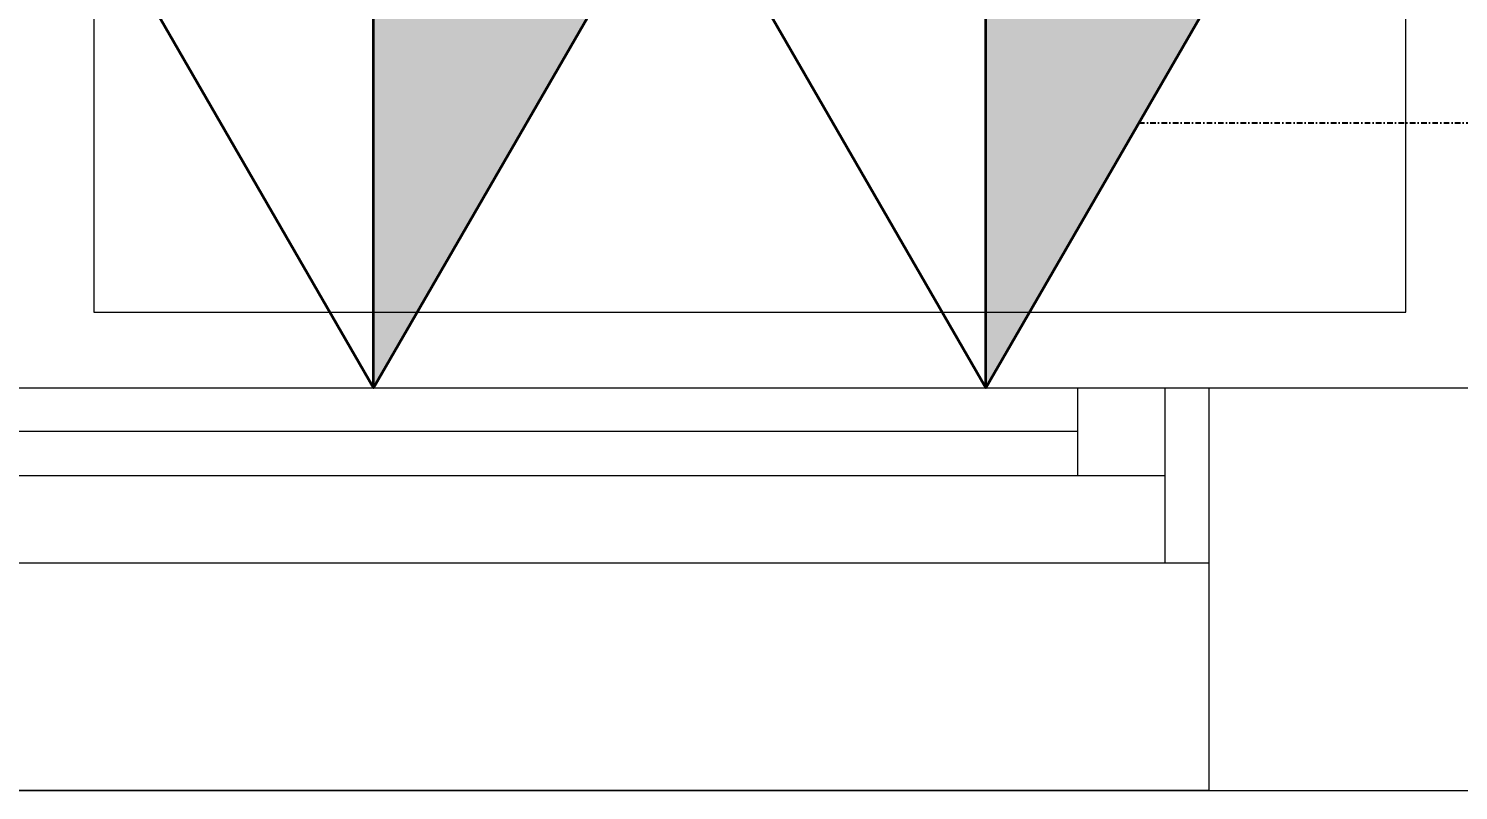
# Model space of a CAD drawing. Header units: inches. Extents: x -12418 to 57169, y -29325 to 19878.
# Drawn here: x 24643 to 25460, y -13697 to -13262 of the extents above; entities that cross this region are included whole.
import ezdxf

# ---------------------------------------------------------------- set-up
doc = ezdxf.new("R2010")
doc.units = ezdxf.units.IN
doc.header["$LTSCALE"] = 25
doc.header["$MEASUREMENT"] = 0
doc.linetypes.add('DASHDOT', pattern=[25.4, 12.7, -6.35, 0, -6.35])
doc.layers.get('0').update_dxf_attribs({"color": 8})
for name, color, linetype, lineweight in [('00-Ground Floor$0$Aluminum', 251, 'Continuous', 5), ('00-Ground Floor$0$LOADING', 253, 'Continuous', 5), ('00-Ground Floor$0$NEW Wall', 166, 'Continuous', 5), ('00-Ground Floor$0$Walls', 251, 'Continuous', 5), ('E-LITE-CLNG-CNDT', 6, 'DASHDOT', 35), ('T-DATA-CLNG-COND', 51, 'DASHDOT', 25), ('T-DATA-DEVC-TYPE', 2, 'Continuous', 25), ('T-DATA-WALL @ 100', 33, 'Continuous', 35)]:
    doc.layers.add(name, color=color, linetype=linetype, lineweight=lineweight)
doc.styles.add('DC_Simplex', font='SIMPLEX.shx', dxfattribs={"width": 0.7})

# ---------------------------------------------------------------- blocks, each defined once
blk = doc.blocks.new('*X252')
at = {"color": 0}
for p, q in [((13, 1), (13, 1)), ((13, 1), (13, 1)), ((13, 1), (13, 1)), ((13, 1), (13, 1)), ((13, 1), (13, 1)), ((13, 1), (13, 1)), ((13, 1), (13, 1)), ((13, 1), (13, 1)), ((13, 1), (13, 1)), ((13, 1), (13, 1)), ((13, 1), (13, 1)), ((13, 1), (13, 1)), ((13, 1), (13, 1)), ((13, 1), (13, 1)), ((13, 1), (13, 1)), ((13, 1), (14, 1)), ((13, 1), (14, 1)), ((13, 1), (14, 1)), ((13, 1), (13, 1)), ((13, 1), (13, 1)), ((13, 1), (13, 1)), ((13, 1), (13, 1)), ((13, 1), (13, 1)), ((13, 1), (13, 1)), ((13, 1), (13, 1)), ((13, 1), (13, 1)), ((13, 1), (13, 1)), ((13, 1), (13, 1)), ((13, 1), (13, 1)), ((13, 1), (13, 1)), ((13, 1), (13, 1)), ((13, 1), (13, 1)), ((13, 1), (13, 1)), ((13, 1), (13, 1)), ((13, 1), (13, 1)), ((13, 1), (13, 1)), ((13, 1), (13, 1)), ((13, 1), (13, 1)), ((13, 1), (13, 1)), ((13, 1), (13, 1)), ((13, 1), (13, 1)), ((13, 1), (13, 1)), ((13, 1), (13, 1)), ((13, 1), (13, 1)), ((13, 1), (13, 1)), ((13, 1), (13, 1)), ((13, 1), (13, 1)), ((13, 1), (13, 1)), ((13, 1), (13, 1)), ((13, 1), (13, 1)), ((13, 1), (13, 1)), ((13, 1), (13, 1)), ((13, 1), (13, 1)), ((13, 1), (13, 1)), ((13, 1), (13, 1)), ((13, 1), (13, 1)), ((13, 1), (13, 1)), ((13, 1), (13, 1)), ((13, 1), (13, 1)), ((13, 1), (13, 1)), ((13, 1), (13, 1)), ((13, 1), (13, 1)), ((13, 1), (13, 1)), ((13, 1), (13, 1)), ((13, 1), (13, 1)), ((13, 1), (13, 1)), ((13, 1), (13, 1)), ((13, 1), (13, 1)), ((13, 1), (13, 1)), ((13, 1), (13, 1)), ((13, 1), (13, 1)), ((13, 1), (13, 1)), ((13, 1), (13, 1)), ((13, 1), (13, 1)), ((13, 1), (13, 1)), ((13, 1), (13, 1)), ((13, 1), (13, 1)), ((13, 1), (13, 1)), ((13, 1), (13, 1)), ((13, 1), (13, 1)), ((13, 1), (13, 1)), ((13, 1), (13, 1)), ((13, 1), (13, 1)), ((13, 1), (13, 1)), ((13, 1), (13, 1)), ((13, 1), (13, 1)), ((13, 1), (13, 1)), ((13, 1), (13, 1)), ((13, 1), (13, 1)), ((13, 1), (13, 1)), ((13, 1), (13, 1)), ((13, 1), (13, 1)), ((13, 1), (13, 1)), ((13, 1), (13, 1)), ((13, 1), (13, 1)), ((13, 1), (13, 1)), ((13, 1), (13, 1)), ((13, 1), (13, 1)), ((13, 1), (13, 1)), ((13, 1), (13, 1)), ((13, 1), (13, 1)), ((13, 1), (13, 1)), ((13, 1), (13, 1)), ((13, 1), (13, 1)), ((13, 1), (13, 1)), ((13, 1), (13, 1)), ((13, 1), (13, 1)), ((13, 1), (13, 1)), ((13, 1), (13, 1)), ((13, 1), (13, 1)), ((13, 1), (13, 1)), ((13, 1), (13, 1)), ((13, 1), (13, 1)), ((13, 1), (13, 1)), ((13, 1), (13, 1)), ((13, 1), (13, 1)), ((13, 1), (13, 1)), ((13, 1), (13, 1)), ((13, 1), (13, 1)), ((13, 1), (13, 1)), ((13, 1), (13, 1)), ((13, 1), (13, 1)), ((13, 1), (13, 1)), ((13, 1), (14, 1)), ((13, 0), (13, 0)), ((13, 0), (13, 0)), ((13, 0), (13, 0)), ((13, 0), (13, 0)), ((13, 0), (13, 0)), ((13, 0), (13, 0)), ((13, 0), (13, 0)), ((13, 0), (13, 0)), ((13, 0), (13, 0)), ((13, 0), (13, 0)), ((13, 0), (13, 0)), ((13, 0), (13, 0)), ((13, 0), (13, 0)), ((13, 0), (13, 0)), ((13, 0), (13, 0)), ((13, 0), (13, 0)), ((13, 0), (13, 0)), ((13, 0), (13, 0)), ((13, 0), (13, 0)), ((13, 0), (13, 0)), ((13, 0), (13, 0)), ((13, 0), (13, 0)), ((13, 0), (13, 0)), ((13, 0), (13, 0)), ((13, 0), (13, 0)), ((13, 0), (13, 0)), ((13, 0), (13, 0)), ((13, 0), (13, 0)), ((13, 0), (13, 0)), ((13, 0), (13, 0)), ((13, 0), (13, 0)), ((13, 0), (13, 0)), ((13, 0), (13, 0)), ((13, 0), (13, 0)), ((13, 0), (13, 0)), ((13, 0), (13, 0)), ((13, 0), (13, 0)), ((13, 0), (13, 0)), ((13, 0), (13, 0)), ((13, 0), (13, 0)), ((13, 0), (13, 0)), ((13, 0), (13, 0)), ((13, 0), (13, 0)), ((13, 0), (13, 0)), ((13, 0), (13, 0)), ((13, 0), (13, 0)), ((13, 0), (13, 0)), ((13, 0), (13, 0)), ((13, 0), (14, 0)), ((13, 0), (14, 0)), ((13, 0), (13, 0)), ((13, 0), (14, 0)), ((14, 1), (14, 1)), ((14, 1), (14, 1)), ((14, 1), (14, 1)), ((14, 1), (14, 1)), ((14, 1), (14, 1)), ((14, 1), (14, 1)), ((14, 1), (14, 1)), ((14, 1), (14, 1)), ((14, 1), (14, 1)), ((14, 1), (14, 1)), ((14, 1), (14, 1)), ((14, 1), (14, 1)), ((14, 1), (14, 1)), ((14, 1), (14, 1)), ((14, 1), (14, 1)), ((14, 1), (14, 1)), ((14, 1), (14, 1)), ((14, 1), (14, 1)), ((14, 1), (14, 1)), ((14, 1), (14, 1)), ((14, 1), (14, 1)), ((14, 1), (14, 1)), ((14, 1), (14, 1)), ((14, 1), (14, 1)), ((14, 1), (14, 1)), ((14, 1), (14, 1)), ((14, 1), (14, 1)), ((14, 1), (14, 1)), ((14, 1), (14, 1)), ((14, 1), (14, 1)), ((14, 1), (14, 1)), ((14, 1), (14, 1)), ((14, 1), (14, 1)), ((14, 1), (14, 1)), ((14, 1), (14, 1)), ((14, 1), (14, 1)), ((14, 1), (14, 1)), ((14, 1), (14, 1)), ((14, 1), (14, 1)), ((14, 1), (14, 1)), ((14, 1), (14, 1)), ((14, 1), (14, 1)), ((14, 1), (14, 1)), ((14, 1), (14, 1)), ((14, 1), (14, 1)), ((14, 1), (14, 1)), ((14, 1), (14, 1)), ((14, 1), (14, 1)), ((14, 1), (14, 1)), ((14, 1), (14, 1)), ((14, 1), (14, 1)), ((14, 1), (14, 1)), ((14, 1), (14, 1)), ((14, 1), (14, 1)), ((14, 1), (14, 1)), ((14, 1), (14, 1)), ((14, 1), (14, 1)), ((14, 1), (14, 1)), ((14, 1), (14, 1)), ((14, 1), (14, 1)), ((14, 1), (14, 1)), ((14, 1), (14, 1)), ((14, 1), (14, 1)), ((14, 1), (14, 1)), ((14, 1), (14, 1)), ((14, 1), (14, 1)), ((14, 1), (14, 1)), ((14, 1), (14, 1)), ((14, 1), (14, 1)), ((14, 1), (14, 1)), ((14, 1), (14, 1)), ((14, 1), (14, 1)), ((14, 1), (14, 1)), ((14, 1), (14, 1)), ((14, 1), (14, 1)), ((14, 1), (14, 1)), ((14, 1), (14, 1)), ((14, 1), (14, 1)), ((14, 1), (14, 1)), ((14, 1), (14, 1)), ((14, 1), (14, 1)), ((14, 1), (14, 1)), ((14, 1), (14, 1)), ((14, 1), (14, 1)), ((14, 1), (14, 1)), ((14, 1), (14, 1)), ((14, 1), (14, 1)), ((14, 1), (14, 1)), ((14, 1), (14, 1)), ((14, 1), (14, 1)), ((14, 1), (14, 1)), ((14, 1), (14, 1)), ((14, 1), (14, 1)), ((14, 1), (14, 1)), ((14, 0), (14, 0)), ((14, 0), (14, 0)), ((14, 0), (14, 0)), ((14, 0), (14, 0)), ((14, 0), (14, 0)), ((14, 0), (14, 0)), ((14, 0), (14, 0)), ((14, 0), (14, 0)), ((14, 0), (14, 0)), ((14, 0), (14, 0)), ((14, 0), (14, 0)), ((14, 0), (14, 0)), ((14, 0), (14, 0)), ((14, 0), (14, 0)), ((14, 0), (14, 0)), ((14, 0), (14, 0)), ((14, 0), (14, 0)), ((14, 0), (14, 0)), ((14, 0), (14, 0)), ((14, 0), (14, 0)), ((14, 0), (14, 0)), ((14, 0), (14, 0)), ((14, 0), (14, 0)), ((14, 0), (14, 0)), ((14, 0), (14, 0)), ((14, 0), (14, 0)), ((14, 0), (14, 0)), ((14, 0), (14, 0)), ((14, 0), (14, 0)), ((14, 0), (14, 0)), ((14, 0), (14, 0)), ((14, 0), (14, 0)), ((14, 0), (14, 0)), ((14, 0), (14, 0)), ((14, 0), (14, 0)), ((14, 0), (14, 0)), ((14, 0), (14, 0)), ((14, 0), (14, 0)), ((14, 0), (14, 0)), ((14, 0), (14, 0)), ((14, 0), (14, 0)), ((14, 0), (14, 0)), ((14, 0), (14, 0)), ((14, 0), (14, 0)), ((14, 0), (14, 0)), ((14, 0), (14, 0)), ((14, 0), (14, 0)), ((14, 0), (14, 0)), ((13, 0), (13, 0)), ((13, 0), (14, 0)), ((13, 0), (13, 0)), ((13, 0), (14, 0)), ((13, 0), (13, 0)), ((13, 0), (14, 0)), ((13, 0), (13, 0)), ((13, 0), (13, 0)), ((13, 0), (13, 0)), ((13, 0), (13, 0)), ((13, 0), (14, 0)), ((13, 0), (13, 0)), ((13, 0), (14, 0)), ((13, 0), (13, 0)), ((13, 0), (14, 0)), ((13, 0), (13, 0)), ((13, 0), (14, 0)), ((13, 0), (13, 0)), ((13, 0), (14, 0)), ((13, 0), (13, 0)), ((13, 0), (14, 0)), ((13, 0), (13, 0)), ((13, 0), (14, 0)), ((13, 0), (13, 0)), ((13, 0), (13, 0)), ((13, 0), (13, 0)), ((13, 0), (14, 0)), ((13, 0), (13, 0)), ((13, 0), (14, 0)), ((13, 0), (13, 0)), ((13, 0), (14, 0)), ((13, 0), (13, 0)), ((13, 0), (14, 0)), ((13, 0), (13, 0)), ((13, 0), (13, 0)), ((13, 0), (13, 0)), ((13, 0), (13, 0)), ((13, 0), (13, 0)), ((13, 0), (13, 0)), ((13, 0), (13, 0)), ((13, 0), (13, 0)), ((13, 0), (13, 0)), ((13, 0), (13, 0)), ((13, 0), (13, 0)), ((13, 0), (13, 0)), ((13, 0), (13, 0)), ((13, 0), (13, 0)), ((13, 0), (13, 0)), ((13, 0), (13, 0)), ((13, 0), (13, 0)), ((13, 0), (13, 0)), ((13, 0), (13, 0)), ((13, 0), (13, 0)), ((13, 0), (13, 0)), ((13, 0), (13, 0)), ((13, 0), (13, 0)), ((13, 0), (13, 0)), ((13, 0), (13, 0)), ((13, 0), (13, 0)), ((13, 0), (13, 0)), ((13, 0), (13, 0)), ((13, 0), (13, 0)), ((13, 0), (13, 0)), ((13, 0), (13, 0)), ((13, -1), (13, -1)), ((13, -1), (13, -1)), ((13, -1), (13, -1)), ((13, -1), (13, -1)), ((13, -1), (13, -1)), ((13, -1), (14, -1)), ((13, -1), (13, -1)), ((14, 0), (14, 0)), ((14, 0), (14, 0)), ((14, 0), (14, 0)), ((14, 0), (14, 0)), ((14, 0), (14, 0)), ((14, 0), (14, 0)), ((14, 0), (14, 0)), ((14, 0), (14, 0)), ((14, 0), (14, 0)), ((14, 0), (14, 0)), ((14, 0), (14, 0)), ((14, 0), (14, 0)), ((14, 0), (14, 0)), ((14, 0), (14, 0)), ((14, 0), (14, 0)), ((13, 0), (14, 0)), ((14, 0), (14, 0)), ((14, 0), (14, 0)), ((14, 0), (14, 0)), ((14, 0), (14, 0)), ((14, 0), (14, 0)), ((14, 0), (14, 0)), ((14, 0), (14, 0)), ((14, 0), (14, 0)), ((14, 0), (14, 0)), ((14, 0), (14, 0)), ((14, 0), (14, 0)), ((14, 0), (14, 0)), ((14, 0), (14, 0)), ((14, 0), (14, 0)), ((14, 0), (14, 0)), ((14, 0), (14, 0)), ((14, 0), (14, 0)), ((14, 0), (14, 0)), ((14, 0), (14, 0)), ((14, 0), (14, 0)), ((14, 0), (14, 0)), ((14, 0), (14, 0)), ((14, 0), (14, 0)), ((14, 0), (14, 0)), ((14, 0), (14, 0)), ((14, 0), (14, 0)), ((14, 0), (14, 0)), ((14, 0), (14, 0)), ((14, 0), (14, 0)), ((14, 0), (14, 0)), ((14, 0), (14, 0)), ((14, 0), (14, 0)), ((14, 0), (14, 0)), ((14, 0), (14, 0)), ((14, -1), (14, -1)), ((14, -1), (14, -1)), ((14, -1), (14, -1)), ((14, -1), (14, -1)), ((14, -1), (14, -1))]:
    blk.add_line(p, q, dxfattribs=at)
blk = doc.blocks.new('*X251')
at = {"color": 0}
for p, q in [((5, 3), (5, 3)), ((5, 3), (5, 3)), ((5, 3), (5, 3)), ((5, 3), (5, 3)), ((5, 3), (5, 3)), ((5, 3), (5, 3)), ((5, 3), (5, 3)), ((5, 3), (5, 3)), ((5, 3), (5, 3)), ((5, 3), (5, 3)), ((5, 3), (5, 3)), ((5, 3), (5, 3)), ((5, 3), (5, 3)), ((5, 3), (5, 3)), ((5, 3), (5, 3)), ((5, 3), (5, 3)), ((5, 3), (5, 3)), ((5, 3), (5, 3)), ((5, 3), (5, 3)), ((5, 3), (5, 3)), ((5, 3), (5, 3)), ((5, 3), (5, 3)), ((5, 3), (5, 3)), ((5, 3), (5, 3)), ((5, 3), (5, 3)), ((5, 3), (5, 3)), ((5, 3), (5, 3)), ((5, 3), (5, 3)), ((5, 3), (5, 3)), ((5, 3), (5, 3)), ((5, 3), (5, 3)), ((5, 3), (5, 3)), ((5, 3), (5, 3)), ((5, 3), (5, 3)), ((5, 3), (5, 3)), ((5, 3), (5, 3)), ((5, 3), (5, 3)), ((5, 3), (5, 3)), ((5, 3), (5, 3)), ((5, 3), (5, 3)), ((5, 3), (5, 3)), ((5, 3), (5, 3)), ((5, 3), (5, 3)), ((5, 3), (5, 3)), ((5, 3), (5, 3)), ((5, 3), (5, 3)), ((5, 3), (5, 3)), ((5, 3), (5, 3)), ((5, 3), (5, 3)), ((5, 3), (5, 3)), ((5, 3), (5, 3)), ((5, 3), (5, 3)), ((5, 3), (5, 3)), ((5, 3), (5, 3)), ((5, 3), (5, 3)), ((5, 3), (5, 3)), ((5, 3), (5, 3)), ((5, 3), (5, 3)), ((5, 3), (5, 3)), ((5, 3), (5, 3)), ((5, 3), (5, 3)), ((5, 3), (5, 3)), ((5, 3), (5, 3)), ((5, 3), (5, 3)), ((5, 3), (5, 3)), ((5, 3), (5, 3)), ((6, 3), (5, 3)), ((5, 3), (5, 3)), ((6, 3), (5, 3)), ((5, 3), (5, 3)), ((6, 3), (5, 3)), ((5, 3), (5, 3)), ((6, 3), (5, 3)), ((5, 3), (5, 3)), ((5, 3), (5, 3)), ((5, 3), (5, 3)), ((5, 3), (5, 3)), ((5, 3), (5, 3)), ((5, 3), (5, 3)), ((5, 3), (5, 3)), ((5, 3), (5, 3)), ((5, 3), (5, 3)), ((5, 3), (5, 3)), ((5, 3), (5, 3)), ((5, 3), (5, 3)), ((5, 3), (5, 3)), ((5, 3), (5, 3)), ((5, 3), (5, 3)), ((5, 3), (5, 3)), ((5, 3), (5, 3)), ((5, 3), (5, 3)), ((5, 3), (5, 3)), ((5, 3), (5, 3)), ((5, 3), (5, 3)), ((5, 3), (5, 3)), ((5, 3), (5, 3)), ((6, 3), (6, 3)), ((6, 3), (6, 3)), ((6, 3), (6, 3)), ((6, 3), (6, 3)), ((6, 3), (6, 3)), ((6, 3), (6, 3)), ((6, 3), (6, 3)), ((6, 3), (6, 3)), ((6, 3), (6, 3)), ((6, 3), (6, 3)), ((6, 3), (6, 3)), ((6, 3), (6, 3)), ((6, 3), (6, 3)), ((6, 3), (6, 3)), ((6, 3), (6, 3)), ((6, 3), (6, 3)), ((6, 3), (6, 3)), ((6, 3), (6, 3)), ((6, 3), (6, 3)), ((6, 3), (6, 3)), ((6, 3), (6, 3)), ((6, 3), (6, 3)), ((6, 3), (6, 3)), ((6, 3), (6, 3)), ((6, 3), (6, 3)), ((6, 3), (6, 3)), ((6, 3), (6, 3)), ((6, 3), (6, 3)), ((6, 3), (6, 3)), ((6, 3), (6, 3)), ((6, 3), (6, 3)), ((6, 3), (6, 3)), ((6, 3), (6, 3)), ((6, 3), (6, 3)), ((6, 3), (6, 3)), ((6, 3), (6, 3)), ((6, 3), (6, 3)), ((6, 3), (6, 3)), ((6, 3), (6, 3)), ((6, 3), (6, 3)), ((6, 3), (6, 3)), ((6, 3), (6, 3)), ((6, 3), (6, 3)), ((6, 3), (6, 3)), ((6, 3), (6, 3)), ((6, 3), (6, 3)), ((6, 3), (6, 3)), ((6, 3), (6, 3)), ((6, 3), (6, 3)), ((6, 3), (6, 3)), ((6, 3), (6, 3)), ((6, 3), (6, 3)), ((6, 3), (6, 3)), ((6, 3), (6, 3)), ((6, 3), (6, 3)), ((6, 3), (6, 3)), ((6, 3), (6, 3)), ((6, 3), (6, 3)), ((6, 3), (6, 3)), ((6, 3), (6, 3)), ((6, 3), (6, 3)), ((6, 3), (6, 3)), ((6, 3), (6, 3)), ((6, 3), (6, 3)), ((6, 3), (6, 3)), ((6, 3), (6, 3)), ((6, 3), (6, 3)), ((6, 3), (6, 3)), ((6, 3), (6, 3)), ((6, 3), (6, 3)), ((6, 3), (6, 3)), ((6, 3), (6, 3)), ((6, 3), (6, 3)), ((6, 3), (6, 3)), ((6, 3), (6, 3)), ((6, 3), (6, 3)), ((6, 3), (6, 3)), ((6, 3), (6, 3)), ((6, 3), (6, 3)), ((6, 3), (6, 3)), ((6, 3), (6, 3)), ((6, 3), (6, 3)), ((6, 3), (6, 3)), ((6, 3), (6, 3)), ((6, 3), (6, 3)), ((6, 3), (6, 3)), ((6, 3), (6, 3)), ((6, 3), (6, 3)), ((6, 3), (6, 3)), ((6, 3), (6, 3)), ((6, 3), (6, 3)), ((6, 3), (6, 3)), ((6, 3), (6, 3)), ((6, 3), (6, 3)), ((6, 3), (6, 3)), ((6, 3), (6, 3)), ((6, 3), (6, 3)), ((6, 3), (6, 3)), ((6, 3), (6, 3)), ((6, 3), (6, 3)), ((6, 3), (6, 3)), ((6, 3), (6, 3)), ((6, 3), (6, 3)), ((6, 3), (6, 3)), ((6, 3), (6, 3)), ((6, 3), (6, 3)), ((6, 3), (6, 3)), ((6, 3), (6, 3)), ((6, 3), (6, 3)), ((6, 3), (6, 3)), ((6, 3), (6, 3)), ((6, 3), (6, 3)), ((6, 3), (6, 3)), ((6, 3), (6, 3)), ((6, 3), (6, 3)), ((6, 3), (6, 3)), ((6, 3), (6, 3)), ((6, 3), (6, 3)), ((6, 3), (6, 3)), ((6, 3), (6, 3)), ((6, 3), (6, 3)), ((6, 3), (6, 3)), ((6, 3), (6, 3)), ((6, 3), (6, 3)), ((6, 3), (6, 3)), ((6, 3), (6, 3)), ((6, 3), (6, 3)), ((6, 3), (6, 3)), ((6, 3), (6, 3)), ((6, 3), (6, 3)), ((6, 3), (6, 3)), ((6, 3), (6, 3)), ((6, 3), (6, 3)), ((6, 3), (6, 3)), ((6, 3), (6, 3)), ((6, 3), (6, 3)), ((6, 3), (6, 3)), ((6, 3), (6, 3)), ((6, 3), (6, 3)), ((6, 3), (6, 3)), ((6, 3), (6, 3)), ((6, 3), (6, 3)), ((6, 3), (6, 3)), ((6, 3), (6, 3)), ((6, 3), (6, 3)), ((6, 3), (6, 3)), ((6, 3), (6, 3)), ((6, 3), (6, 3)), ((6, 3), (6, 3)), ((6, 3), (6, 3)), ((6, 3), (6, 3)), ((6, 3), (6, 3)), ((6, 3), (6, 3)), ((6, 3), (6, 3)), ((6, 3), (6, 3)), ((6, 3), (6, 3)), ((6, 3), (6, 3)), ((6, 3), (6, 3)), ((6, 3), (6, 3)), ((6, 3), (6, 3)), ((6, 3), (6, 3)), ((6, 3), (6, 3)), ((6, 3), (6, 3)), ((6, 3), (6, 3)), ((6, 3), (6, 3)), ((6, 3), (6, 3)), ((6, 3), (6, 3)), ((6, 3), (6, 3)), ((6, 3), (6, 3)), ((6, 3), (6, 3)), ((6, 3), (6, 3)), ((6, 3), (6, 3)), ((6, 3), (6, 3)), ((6, 3), (6, 3)), ((6, 3), (6, 3)), ((6, 3), (6, 3)), ((6, 3), (6, 3)), ((6, 3), (6, 3)), ((6, 3), (6, 3)), ((6, 3), (6, 3)), ((6, 3), (6, 3)), ((6, 3), (6, 3)), ((6, 3), (6, 3)), ((6, 3), (6, 3)), ((6, 3), (6, 3)), ((6, 3), (6, 3)), ((6, 3), (6, 3)), ((6, 3), (6, 3)), ((6, 3), (6, 3)), ((6, 3), (6, 3)), ((6, 3), (6, 3)), ((6, 3), (6, 3)), ((6, 3), (6, 3)), ((6, 3), (6, 3)), ((6, 3), (6, 3)), ((6, 3), (6, 3)), ((6, 3), (6, 3)), ((6, 3), (6, 3)), ((6, 3), (6, 3)), ((6, 3), (6, 3)), ((6, 3), (6, 3)), ((6, 3), (6, 3)), ((6, 3), (6, 3)), ((6, 3), (6, 3)), ((6, 3), (5, 3)), ((6, 3), (5, 3)), ((6, 3), (5, 3)), ((6, 3), (5, 3)), ((6, 3), (5, 3)), ((6, 3), (6, 3)), ((6, 3), (6, 3)), ((6, 3), (6, 3)), ((6, 3), (6, 3)), ((6, 3), (6, 3)), ((6, 3), (6, 3)), ((6, 3), (6, 3)), ((6, 3), (6, 3)), ((6, 3), (6, 3)), ((6, 3), (6, 3)), ((6, 3), (6, 3)), ((6, 3), (6, 3)), ((6, 3), (6, 3)), ((6, 3), (6, 3)), ((6, 3), (6, 3)), ((6, 3), (6, 3)), ((6, 3), (6, 3)), ((6, 3), (6, 3)), ((6, 3), (6, 3)), ((6, 3), (6, 3)), ((6, 3), (6, 3)), ((6, 3), (6, 3)), ((6, 3), (6, 3)), ((6, 3), (6, 3)), ((6, 3), (6, 3)), ((6, 3), (6, 3)), ((6, 3), (6, 3)), ((6, 3), (6, 3)), ((6, 3), (6, 3)), ((6, 3), (6, 3)), ((6, 3), (6, 3)), ((6, 3), (6, 3)), ((6, 3), (6, 3)), ((6, 3), (6, 3)), ((6, 3), (6, 3)), ((6, 3), (6, 3)), ((6, 3), (6, 3)), ((6, 3), (6, 3)), ((6, 3), (6, 3)), ((6, 3), (6, 3)), ((6, 3), (6, 3)), ((6, 3), (6, 3)), ((6, 3), (6, 3)), ((6, 3), (6, 3)), ((6, 3), (6, 3)), ((6, 3), (6, 3)), ((6, 3), (6, 3)), ((6, 3), (6, 3)), ((6, 3), (6, 3)), ((6, 3), (6, 3)), ((6, 3), (6, 3)), ((6, 3), (6, 3)), ((6, 3), (6, 3)), ((6, 3), (6, 3)), ((6, 3), (6, 3)), ((6, 3), (6, 3)), ((6, 3), (6, 3)), ((6, 3), (6, 3)), ((6, 3), (6, 3)), ((6, 3), (6, 3)), ((6, 3), (6, 3)), ((6, 3), (6, 3)), ((6, 3), (6, 3)), ((6, 3), (6, 3)), ((6, 3), (6, 3)), ((6, 3), (6, 3)), ((6, 3), (6, 3)), ((6, 3), (6, 3)), ((6, 3), (6, 3)), ((6, 3), (6, 3)), ((6, 3), (6, 3)), ((6, 3), (6, 3)), ((6, 3), (6, 3)), ((6, 3), (6, 3)), ((6, 3), (6, 3)), ((6, 3), (6, 3)), ((6, 3), (6, 3)), ((6, 3), (6, 3)), ((6, 3), (6, 3)), ((6, 3), (6, 3)), ((6, 3), (6, 3)), ((6, 3), (6, 3)), ((6, 3), (6, 3)), ((6, 3), (6, 3)), ((6, 3), (6, 3)), ((6, 3), (6, 3)), ((6, 3), (6, 3)), ((6, 3), (6, 3)), ((6, 3), (6, 3)), ((6, 3), (6, 3)), ((6, 3), (6, 3)), ((6, 3), (6, 3)), ((6, 3), (6, 3)), ((6, 3), (6, 3)), ((6, 3), (6, 3)), ((6, 3), (6, 3)), ((6, 3), (6, 3)), ((6, 3), (6, 3)), ((6, 3), (6, 3)), ((6, 3), (6, 3)), ((6, 3), (6, 3)), ((6, 3), (6, 3)), ((6, 3), (6, 3)), ((6, 3), (6, 3)), ((6, 3), (6, 3)), ((6, 3), (6, 3)), ((6, 3), (6, 3)), ((6, 3), (6, 3)), ((6, 3), (6, 3)), ((6, 3), (6, 3)), ((6, 3), (6, 3)), ((6, 3), (6, 3)), ((6, 3), (6, 3)), ((6, 3), (6, 3)), ((6, 3), (6, 3)), ((6, 3), (6, 3)), ((6, 3), (6, 3)), ((6, 3), (6, 3)), ((6, 3), (6, 3)), ((6, 3), (6, 3)), ((6, 3), (6, 3)), ((6, 3), (6, 3)), ((6, 3), (6, 3)), ((6, 3), (6, 3)), ((6, 3), (6, 3)), ((6, 3), (6, 3)), ((6, 3), (6, 3)), ((6, 3), (6, 3)), ((6, 3), (6, 3)), ((6, 3), (6, 3)), ((6, 3), (6, 3)), ((6, 3), (6, 3)), ((6, 3), (6, 3)), ((6, 3), (6, 3)), ((6, 3), (6, 3)), ((6, 3), (6, 3)), ((6, 3), (6, 3)), ((6, 3), (6, 3)), ((6, 3), (6, 3)), ((6, 3), (6, 3)), ((6, 3), (6, 3)), ((6, 3), (6, 3)), ((6, 3), (6, 3)), ((6, 3), (6, 3)), ((6, 3), (6, 3)), ((6, 3), (6, 3)), ((6, 3), (6, 3)), ((6, 3), (6, 3)), ((6, 3), (6, 3)), ((6, 3), (6, 3)), ((6, 3), (6, 3)), ((6, 3), (6, 3)), ((6, 3), (6, 3)), ((6, 3), (6, 3)), ((6, 3), (6, 3)), ((6, 3), (6, 3)), ((6, 3), (6, 3)), ((6, 3), (6, 3)), ((6, 3), (6, 3)), ((6, 3), (6, 3)), ((6, 3), (6, 3)), ((6, 3), (6, 3)), ((6, 3), (6, 3)), ((6, 3), (6, 3)), ((6, 3), (6, 3)), ((6, 3), (6, 3)), ((6, 3), (6, 3)), ((6, 3), (6, 3)), ((6, 3), (6, 3)), ((6, 3), (6, 3)), ((6, 3), (6, 3)), ((6, 3), (6, 3)), ((6, 3), (6, 3)), ((6, 3), (6, 3)), ((6, 3), (6, 3)), ((6, 3), (6, 3)), ((6, 3), (6, 3)), ((6, 3), (6, 3)), ((6, 3), (6, 3)), ((6, 3), (6, 3)), ((6, 3), (6, 3)), ((6, 3), (6, 3)), ((6, 3), (6, 3)), ((6, 3), (6, 3)), ((6, 3), (6, 3)), ((6, 3), (6, 3)), ((6, 3), (6, 3)), ((6, 3), (6, 3)), ((6, 3), (6, 3)), ((6, 3), (6, 3)), ((6, 3), (6, 3)), ((6, 3), (6, 3)), ((6, 3), (6, 3)), ((6, 3), (6, 3)), ((6, 3), (6, 3)), ((6, 3), (6, 3)), ((6, 3), (6, 3)), ((6, 3), (6, 3)), ((6, 3), (6, 3)), ((6, 3), (6, 3)), ((6, 3), (6, 3)), ((6, 3), (6, 3)), ((6, 3), (6, 3)), ((6, 3), (6, 3)), ((6, 3), (6, 3)), ((6, 3), (6, 3)), ((6, 3), (6, 3)), ((6, 3), (6, 3)), ((6, 3), (6, 3)), ((6, 3), (6, 3)), ((6, 3), (6, 3)), ((6, 3), (6, 3)), ((6, 3), (6, 3)), ((6, 3), (6, 3)), ((6, 3), (6, 3)), ((6, 3), (6, 3)), ((6, 3), (6, 3)), ((6, 3), (6, 3)), ((6, 3), (6, 3)), ((6, 3), (6, 3)), ((6, 3), (6, 3)), ((6, 3), (6, 3)), ((6, 3), (6, 3)), ((6, 3), (6, 3)), ((6, 3), (6, 3)), ((6, 3), (6, 3)), ((6, 3), (6, 3)), ((6, 3), (6, 3)), ((6, 3), (6, 3)), ((6, 3), (6, 3)), ((6, 3), (6, 3)), ((6, 3), (6, 3)), ((6, 3), (6, 3)), ((6, 3), (6, 3)), ((6, 3), (6, 3)), ((6, 3), (6, 3)), ((6, 3), (6, 3)), ((6, 3), (6, 3)), ((6, 3), (6, 3)), ((6, 3), (6, 3)), ((6, 3), (6, 3)), ((6, 3), (6, 3)), ((6, 3), (6, 3)), ((6, 3), (6, 3)), ((6, 3), (6, 3)), ((6, 3), (6, 3)), ((6, 3), (6, 3)), ((6, 3), (6, 3)), ((6, 3), (6, 3)), ((6, 3), (6, 3)), ((6, 3), (6, 3)), ((6, 3), (6, 3)), ((6, 3), (6, 3)), ((6, 3), (6, 3)), ((6, 3), (6, 3)), ((6, 3), (6, 3)), ((6, 3), (6, 3)), ((6, 3), (6, 3)), ((6, 3), (6, 3)), ((6, 3), (6, 3)), ((6, 3), (6, 3)), ((6, 3), (6, 3)), ((6, 3), (6, 3)), ((6, 3), (6, 3)), ((6, 3), (6, 3)), ((6, 3), (6, 3)), ((6, 3), (6, 3)), ((6, 3), (6, 3)), ((6, 3), (6, 3)), ((6, 3), (6, 3)), ((6, 3), (6, 3)), ((6, 3), (6, 3)), ((6, 3), (6, 3)), ((6, 3), (6, 3)), ((6, 3), (6, 3)), ((6, 3), (6, 3)), ((6, 3), (6, 3)), ((6, 3), (6, 3)), ((6, 3), (6, 3)), ((6, 3), (6, 3)), ((6, 3), (6, 3)), ((6, 3), (6, 3)), ((6, 3), (6, 3)), ((6, 3), (6, 3)), ((6, 3), (6, 3)), ((6, 3), (6, 3)), ((6, 3), (6, 3)), ((6, 3), (6, 3)), ((6, 3), (6, 3)), ((6, 3), (6, 3)), ((6, 3), (6, 3)), ((6, 3), (6, 3)), ((6, 3), (6, 3)), ((6, 3), (6, 3)), ((6, 3), (6, 3)), ((6, 3), (6, 3)), ((6, 3), (6, 3)), ((6, 3), (6, 3)), ((6, 3), (6, 3)), ((6, 3), (6, 3)), ((6, 3), (6, 3)), ((6, 3), (6, 3)), ((6, 3), (6, 3)), ((6, 3), (6, 3)), ((6, 3), (6, 3)), ((6, 3), (6, 3)), ((6, 3), (6, 3)), ((6, 3), (6, 3)), ((6, 3), (6, 3)), ((6, 3), (6, 3)), ((6, 3), (6, 3)), ((6, 3), (6, 3)), ((6, 3), (6, 3)), ((6, 3), (6, 3)), ((6, 3), (6, 3)), ((6, 3), (6, 3)), ((6, 3), (6, 3))]:
    blk.add_line(p, q, dxfattribs=at)
blk = doc.blocks.new('00-Ground Floor$0$GF21043-P')
at = {"color": 0}
for p, q in [((0.8, 0.75), (-0.8, 0.75)), ((0.8, 0), (0.8, 0.75)), ((-0.8, 0), (0.8, 0))]:
    blk.add_line(p, q, dxfattribs=at)
for points in [[(0.8, 0.75), (0.8, 0.75), (0.8, 0.75), (0.8, 0.75), (0.8, 0.75), (0.8, 0.75), (0.8, 0.75), (0.8, 0.75), (0.8, 0.75), (0.8, 0.75), (0.8, 0.75), (0.8, 0.75), (0.8, 0.75), (0.8, 0.75), (0.8, 0.75), (0.8, 0.75), (0.8, 0.75), (0.8, 0.75), (0.8, 0.75), (0.8, 0.75), (0.8, 0.75), (0.8, 0.75), (0.8, 0.75), (0.8, 0.75), (0.8, 0.75), (0.8, 0.75), (0.8, 0.75), (0.8, 0.75), (0.8, 0.75), (0.8, 0.75), (0.8, 0.75), (0.8, 0.75), (0.8, 0.75), (0.8, 0.75), (0.8, 0.75), (0.8, 0.75), (0.8, 0.75), (0.8, 0.75), (0.8, 0.75), (0.8, 0.75), (0.8, 0.75), (0.8, 0.75), (0.8, 0.75), (0.8, 0.75), (0.8, 0.75), (0.8, 0.75), (0.8, 0.75), (0.8, 0.75), (0.8, 0.75), (0.8, 0.75), (0.8, 0.75), (0.8, 0.75), (0.8, 0.75), (0.8, 0.75), (0.8, 0.75), (0.8, 0.75), (0.8, 0.75), (0.8, 0.75), (0.8, 0.75), (0.8, 0.75), (0.8, 0.75), (0.8, 0.75), (0.8, 0.75), (0.8, 0.75), (0.8, 0.75), (0.8, 0.75), (0.8, 0.75), (0.8, 0.75), (0.8, 0.75), (0.8, 0.75), (0.8, 0.75), (0.8, 0.75), (0.8, 0.75), (0.8, 0.75), (0.8, 0.75), (0.8, 0.75), (0.8, 0.75), (0.8, 0.75), (0.8, 0.75), (0.8, 0.75), (0.8, 0.75), (0.8, 0.75), (0.8, 0.75), (0.8, 0.75), (0.8, 0.75), (0.8, 0.75), (0.8, 0.75), (0.8, 0.75), (0.8, 0.75), (0.8, 0.75), (0.8, 0.75), (0.8, 0.75), (0.8, 0.75), (0.8, 0.75), (0.8, 0.75), (0.8, 0.75), (0.8, 0.75), (0.8, 0.75), (0.8, 0.75), (0.8, 0.75), (0.8, 0.75), (0.8, 0.75), (0.8, 0.75), (0.8, 0.75), (0.8, 0.75), (0.8, 0.75), (0.8, 0.75), (0.8, 0.75), (0.8, 0.75), (0.8, 0.75), (0.8, 0.75), (0.8, 0.75), (0.8, 0.75), (0.8, 0.75), (0.8, 0.75), (0.8, 0.75), (0.8, 0.75), (0.8, 0.75), (0.8, 0.75), (0.8, 0.75), (0.8, 0.75), (0.8, 0.75), (0.8, 0.75), (0.8, 0.75), (0.8, 0.75), (0.8, 0.75), (0.8, 0.75), (0.8, 0.75), (0.8, 0.75), (0.8, 0.75), (0.8, 0.75), (0.8, 0.75), (0.8, 0.75), (0.8, 0.75), (0.8, 0.75), (0.8, 0.75), (0.8, 0.75), (0.8, 0.75), (0.8, 0.75), (0.8, 0.75), (0.8, 0.75), (0.8, 0.75), (0.8, 0.75), (0.8, 0.75), (0.8, 0.75), (0.8, 0.75), (0.8, 0.75), (0.8, 0.75), (0.8, 0.75), (0.8, 0.75), (0.8, 0.75), (0.8, 0.75), (0.8, 0.75), (0.8, 0.75), (0.8, 0.75), (0.8, 0.75), (0.8, 0.75), (0.8, 0.75), (0.8, 0.75), (0.8, 0.75), (0.8, 0.75), (0.8, 0.75), (0.8, 0.75), (0.8, 0.75), (0.8, 0.75), (0.8, 0.75), (0.8, 0.75), (0.8, 0.75), (0.8, 0.75), (0.8, 0.75), (0.8, 0.75), (0.8, 0.75), (0.8, 0.75), (0.8, 0.75), (0.8, 0.75), (0.8, 0.75), (0.8, 0.75), (0.8, 0.75), (0.8, 0.75), (0.8, 0.75), (0.8, 0.75), (0.8, 0.75), (0.8, 0.75), (0.8, 0.75), (0.8, 0.75), (0.8, 0.75), (0.8, 0.75), (0.8, 0.75), (0.8, 0.75), (0.8, 0.75), (0.8, 0.75), (0.8, 0.75), (0.8, 0.75), (0.8, 0.75), (0.8, 0.75), (0.8, 0.75), (0.8, 0.75), (0.8, 0.75), (0.8, 0.75), (0.8, 0.75), (0.8, 0.75), (0.8, 0.75), (0.8, 0.75), (0.8, 0.75), (0.8, 0.75), (0.8, 0.75), (0.8, 0.75), (0.8, 0.75), (0.8, 0.75), (0.8, 0.75), (0.8, 0.75), (0.8, 0.75), (0.8, 0.75), (0.8, 0.75), (0.8, 0.75), (0.8, 0.75), (0.8, 0.75), (0.8, 0.75), (0.8, 0.75), (0.8, 0.75), (0.8, 0.75), (0.8, 0.75), (0.8, 0.75), (0.8, 0.75), (0.8, 0.75), (0.8, 0.75), (0.8, 0.75), (0.8, 0.75), (0.8, 0.75), (0.8, 0.75), (0.8, 0.75), (0.8, 0.75), (0.8, 0.75), (0.8, 0.75), (0.8, 0.75), (0.8, 0.75), (0.8, 0.75), (0.8, 0.75), (0.8, 0.75), (0.8, 0.75), (0.8, 0.75), (0.8, 0.75), (0.8, 0.75), (0.8, 0.75), (0.8, 0.75), (0.8, 0.75), (0.8, 0.75), (0.8, 0.75), (0.8, 0.75), (0.8, 0.75), (0.8, 0.75), (0.8, 0.75), (0.8, 0.75), (0.8, 0.75), (0.8, 0.75), (0.8, 0.75), (0.8, 0.75), (0.8, 0.75), (0.8, 0.75), (0.8, 0.75), (0.8, 0.75), (0.8, 0.75), (0.8, 0.75), (0.8, 0.75), (0.8, 0.75), (0.8, 0.75), (0.8, 0.75), (0.8, 0.75), (0.8, 0.75), (0.8, 0.75), (0.8, 0.75), (0.8, 0.75), (0.8, 0.75), (0.8, 0.75), (0.8, 0.75), (0.8, 0.75), (0.8, 0.75)], [(0.8, 0.75), (0.8, 0.75), (0.8, 0.75), (0.8, 0.75), (0.8, 0.75), (0.8, 0.75), (0.8, 0.75), (0.8, 0.75), (0.8, 0.75), (0.8, 0.75), (0.8, 0.75), (0.8, 0.75), (0.8, 0.75), (0.8, 0.75), (0.8, 0.75), (0.8, 0.75), (0.8, 0.75), (0.8, 0.75), (0.8, 0.75), (0.8, 0.75), (0.8, 0.75), (0.8, 0.75), (0.8, 0.75), (0.8, 0.75), (0.8, 0.75), (0.8, 0.75), (0.8, 0.75), (0.8, 0.75), (0.8, 0.75), (0.8, 0.75), (0.8, 0.75), (0.8, 0.75), (0.8, 0.75), (0.8, 0.75), (0.8, 0.75), (0.8, 0.75), (0.8, 0.75), (0.8, 0.75), (0.8, 0.75), (0.8, 0.75), (0.8, 0.75), (0.8, 0.75), (0.8, 0.75), (0.8, 0.75), (0.8, 0.75), (0.8, 0.75), (0.8, 0.75), (0.8, 0.75), (0.8, 0.75), (0.8, 0.75), (0.8, 0.75), (0.8, 0.75), (0.8, 0.75), (0.8, 0.75), (0.8, 0.75), (0.8, 0.75), (0.8, 0.75), (0.8, 0.75), (0.8, 0.75), (0.8, 0.75), (0.8, 0.75), (0.8, 0.75), (0.8, 0.75), (0.8, 0.75), (0.8, 0.75), (0.8, 0.75), (0.8, 0.75), (0.8, 0.75), (0.8, 0.75), (0.8, 0.75), (0.8, 0.75), (0.8, 0.75), (0.8, 0.75), (0.8, 0.75), (0.8, 0.75), (0.8, 0.75), (0.8, 0.75), (0.8, 0.75), (0.8, 0.75), (0.8, 0.75), (0.8, 0.75), (0.8, 0.75), (0.8, 0.75), (0.8, 0.75), (0.8, 0.75), (0.8, 0.75), (0.8, 0.75), (0.8, 0.75), (0.8, 0.75), (0.8, 0.75), (0.8, 0.75), (0.8, 0.75), (0.8, 0.75), (0.8, 0.75), (0.8, 0.75), (0.8, 0.75), (0.8, 0.75), (0.8, 0.75), (0.8, 0.75), (0.8, 0.75), (0.8, 0.75), (0.8, 0.75), (0.8, 0.75), (0.8, 0.75), (0.8, 0.75), (0.8, 0.75), (0.8, 0.75), (0.8, 0.75), (0.8, 0.75), (0.8, 0.75), (0.8, 0.75), (0.8, 0.75), (0.8, 0.75), (0.8, 0.75), (0.8, 0.75), (0.8, 0.75), (0.8, 0.75), (0.8, 0.75), (0.8, 0.75), (0.8, 0.75), (0.8, 0.75), (0.8, 0.75), (0.8, 0.75), (0.8, 0.75), (0.8, 0.75), (0.8, 0.75), (0.8, 0.75), (0.8, 0.75), (0.8, 0.75), (0.8, 0.75), (0.8, 0.75), (0.8, 0.75), (0.8, 0.75), (0.8, 0.75), (0.8, 0.75), (0.8, 0.75), (0.8, 0.75), (0.8, 0.75), (0.8, 0.75), (0.8, 0.75), (0.8, 0.75), (0.8, 0.75), (0.8, 0.75), (0.8, 0.75), (0.8, 0.75), (0.8, 0.75), (0.8, 0.75), (0.8, 0.75), (0.8, 0.75), (0.8, 0.75), (0.8, 0.75), (0.8, 0.75), (0.8, 0.75), (0.8, 0.75), (0.8, 0.75), (0.8, 0.75), (0.8, 0.75), (0.8, 0.75), (0.8, 0.75), (0.8, 0.75), (0.8, 0.75), (0.8, 0.75), (0.8, 0.75), (0.8, 0.75), (0.8, 0.75), (0.8, 0.75), (0.8, 0.75), (0.8, 0.75), (0.8, 0.75), (0.8, 0.75), (0.8, 0.75), (0.8, 0.75), (0.8, 0.75), (0.8, 0.75), (0.8, 0.75), (0.8, 0.75), (0.8, 0.75), (0.8, 0.75), (0.8, 0.75), (0.8, 0.75), (0.8, 0.75), (0.8, 0.75), (0.8, 0.75), (0.8, 0.75), (0.8, 0.75), (0.8, 0.75), (0.8, 0.75), (0.8, 0.75), (0.8, 0.75), (0.8, 0.75), (0.8, 0.75), (0.8, 0.75), (0.8, 0.75), (0.8, 0.75), (0.8, 0.75), (0.8, 0.75), (0.8, 0.75), (0.8, 0.75), (0.8, 0.75), (0.8, 0.75), (0.8, 0.75), (0.8, 0.75), (0.8, 0.75), (0.8, 0.75), (0.8, 0.75), (0.8, 0.75), (0.8, 0.75), (0.8, 0.75), (0.8, 0.75), (0.8, 0.75), (0.8, 0.75), (0.8, 0.75), (0.8, 0.75), (0.8, 0.75), (0.8, 0.75), (0.8, 0.75), (0.8, 0.75), (0.8, 0.75), (0.8, 0.75)], [(0.8, 0.75), (0.8, 0.75), (0.8, 0.75), (0.8, 0.75), (0.8, 0.75), (0.8, 0.75), (0.8, 0.75), (0.8, 0.75), (0.8, 0.75), (0.8, 0.75), (0.8, 0.75), (0.8, 0.75), (0.8, 0.75), (0.8, 0.75), (0.8, 0.75), (0.8, 0.75), (0.8, 0.75), (0.8, 0.75), (0.8, 0.75), (0.8, 0.75), (0.8, 0.75), (0.8, 0.75), (0.8, 0.75), (0.8, 0.75), (0.8, 0.75), (0.8, 0.75), (0.8, 0.75), (0.8, 0.75), (0.8, 0.75), (0.8, 0.75), (0.8, 0.75), (0.8, 0.75), (0.8, 0.75), (0.8, 0.75), (0.8, 0.75), (0.8, 0.75), (0.8, 0.75), (0.8, 0.75), (0.8, 0.75), (0.8, 0.75), (0.8, 0.75), (0.8, 0.75), (0.8, 0.75), (0.8, 0.75), (0.8, 0.75), (0.8, 0.75), (0.8, 0.75), (0.8, 0.75), (0.8, 0.75), (0.8, 0.75), (0.8, 0.75), (0.8, 0.75), (0.8, 0.75), (0.8, 0.75), (0.8, 0.75), (0.8, 0.75), (0.8, 0.75), (0.8, 0.75), (0.8, 0.75), (0.8, 0.75), (0.8, 0.75), (0.8, 0.75), (0.8, 0.75), (0.8, 0.75), (0.8, 0.75), (0.8, 0.75), (0.8, 0.75), (0.8, 0.75), (0.8, 0.75), (0.8, 0.75), (0.8, 0.75), (0.8, 0.75), (0.8, 0.75), (0.8, 0.75), (0.8, 0.75), (0.8, 0.75), (0.8, 0.75), (0.8, 0.75), (0.8, 0.75), (0.8, 0.75), (0.8, 0.75), (0.8, 0.75), (0.8, 0.75), (0.8, 0.75), (0.8, 0.75), (0.8, 0.75), (0.8, 0.75), (0.8, 0.75), (0.8, 0.75), (0.8, 0.75), (0.8, 0.75), (0.8, 0.75), (0.8, 0.75), (0.8, 0.75), (0.8, 0.75), (0.8, 0.75), (0.8, 0.75), (0.8, 0.75), (0.8, 0.75), (0.8, 0.75), (0.8, 0.75), (0.8, 0.75), (0.8, 0.75), (0.8, 0.75), (0.8, 0.75), (0.8, 0.75), (0.8, 0.75), (0.8, 0.75), (0.8, 0.75), (0.8, 0.75), (0.8, 0.75), (0.8, 0.75), (0.8, 0.75), (0.8, 0.75), (0.8, 0.75), (0.8, 0.75), (0.8, 0.75), (0.8, 0.75), (0.8, 0.75), (0.8, 0.75), (0.8, 0.75), (0.8, 0.75), (0.8, 0.75), (0.8, 0.75), (0.8, 0.75), (0.8, 0.75), (0.8, 0.75), (0.8, 0.75), (0.8, 0.75), (0.8, 0.75), (0.8, 0.75), (0.8, 0.75), (0.8, 0.75), (0.8, 0.75), (0.8, 0.75), (0.8, 0.75), (0.8, 0.75), (0.8, 0.75), (0.8, 0.75), (0.8, 0.75), (0.8, 0.75), (0.8, 0.75), (0.8, 0.75), (0.8, 0.75), (0.8, 0.75), (0.8, 0.75), (0.8, 0.75), (0.8, 0.75), (0.8, 0.75), (0.8, 0.75), (0.8, 0.75), (0.8, 0.75), (0.8, 0.75), (0.8, 0.75), (0.8, 0.75), (0.8, 0.75), (0.8, 0.75), (0.8, 0.75), (0.8, 0.75), (0.8, 0.75), (0.8, 0.75), (0.8, 0.75), (0.8, 0.75), (0.8, 0.75), (0.8, 0.75), (0.8, 0.75), (0.8, 0.75), (0.8, 0.75), (0.8, 0.75), (0.8, 0.75), (0.8, 0.75), (0.8, 0.75), (0.8, 0.75), (0.8, 0.75), (0.8, 0.75), (0.8, 0.75), (0.8, 0.75), (0.8, 0.75), (0.8, 0.75), (0.8, 0.75), (0.8, 0.75), (0.8, 0.75), (0.8, 0.75), (0.8, 0.75), (0.8, 0.75), (0.8, 0.75), (0.8, 0.75), (0.8, 0.75), (0.8, 0.75), (0.8, 0.75), (0.8, 0.75), (0.8, 0.75), (0.8, 0.75), (0.8, 0.75), (0.8, 0.75), (0.8, 0.75), (0.8, 0.75), (0.8, 0.75), (0.8, 0.75), (0.8, 0.75), (0.8, 0.75), (0.8, 0.75), (0.8, 0.75), (0.8, 0.75), (0.8, 0.75), (0.8, 0.75), (0.8, 0.75), (0.8, 0.75), (0.8, 0.75), (0.8, 0.75), (0.8, 0.75), (0.8, 0.75), (0.8, 0.75), (0.8, 0.75)]]:
    blk.add_lwpolyline(points, close=True, dxfattribs=at)
at = {"layer": '00-Ground Floor$0$NEW Wall', "color": 0, "linetype": 'Continuous'}
for points in [[(0.8, 0.75), (0.8, 0.75), (0.8, 0.75), (0.8, 0.75), (0.8, 0.75), (0.8, 0.75), (0.8, 0.75), (0.8, 0.75), (0.8, 0.75), (0.8, 0.75)], [(0.8, 0.75), (0.8, 0.75), (0.8, 0.75), (0.8, 0.75), (0.8, 0.75), (0.8, 0.75), (0.8, 0.75), (0.8, 0.75), (0.8, 0.75)], [(0.8, 0.75), (0.8, 0.75), (0.8, 0.75), (0.8, 0.75), (0.8, 0.75), (0.8, 0.75), (0.8, 0.75), (0.8, 0.75), (0.8, 0.75), (0.8, 0.75), (0.8, 0.75), (0.8, 0.75), (0.8, 0.75), (0.8, 0.75), (0.8, 0.75), (0.8, 0.75), (0.8, 0.75), (0.8, 0.75)], [(0.8, 0.75), (0.8, 0.75), (0.8, 0.75), (0.8, 0.75), (0.8, 0.75), (0.8, 0.75), (0.8, 0.75)], [(0.8, 0.75), (0.8, 0.75), (0.8, 0.75), (0.8, 0.75), (0.8, 0.75), (0.8, 0.75), (0.8, 0.75), (0.8, 0.75), (0.8, 0.75), (0.8, 0.75), (0.8, 0.75), (0.8, 0.75), (0.8, 0.75), (0.8, 0.75), (0.8, 0.75)], [(0.8, 0.75), (0.8, 0.75), (0.8, 0.75), (0.8, 0.75), (0.8, 0.75), (0.8, 0.75), (0.8, 0.75), (0.8, 0.75), (0.8, 0.75), (0.8, 0.75)], [(0.8, 0.75), (0.8, 0.75), (0.8, 0.75), (0.8, 0.75), (0.8, 0.75), (0.8, 0.75), (0.8, 0.75), (0.8, 0.75), (0.8, 0.75), (0.8, 0.75), (0.8, 0.75), (0.8, 0.75)], [(0.8, 0.75), (0.8, 0.75), (0.8, 0.75), (0.8, 0.75), (0.8, 0.75), (0.8, 0.75), (0.8, 0.75), (0.8, 0.75), (0.8, 0.75), (0.8, 0.75)], [(0.8, 0.75), (0.8, 0.75), (0.8, 0.75), (0.8, 0.75), (0.8, 0.75), (0.8, 0.75), (0.8, 0.75), (0.8, 0.75), (0.8, 0.75), (0.8, 0.75)], [(0.8, 0.75), (0.8, 0.75), (0.8, 0.75), (0.8, 0.75), (0.8, 0.75), (0.8, 0.75), (0.8, 0.75), (0.8, 0.75)], [(0.8, 0.75), (0.8, 0.75), (0.8, 0.75), (0.8, 0.75), (0.8, 0.75), (0.8, 0.75), (0.8, 0.75), (0.8, 0.75), (0.8, 0.75), (0.8, 0.75), (0.8, 0.75), (0.8, 0.75), (0.8, 0.75), (0.8, 0.75), (0.8, 0.75), (0.8, 0.75), (0.8, 0.75), (0.8, 0.75), (0.8, 0.75), (0.8, 0.75), (0.8, 0.75), (0.8, 0.75), (0.8, 0.75), (0.8, 0.75), (0.8, 0.75), (0.8, 0.75), (0.8, 0.75), (0.8, 0.75), (0.8, 0.75), (0.8, 0.75), (0.8, 0.75), (0.8, 0.75), (0.8, 0.75), (0.8, 0.75), (0.8, 0.75), (0.8, 0.75), (0.8, 0.75), (0.8, 0.75), (0.8, 0.75), (0.8, 0.75), (0.8, 0.75), (0.8, 0.75), (0.8, 0.75), (0.8, 0.75), (0.8, 0.75), (0.8, 0.75), (0.8, 0.75), (0.8, 0.75), (0.8, 0.75), (0.8, 0.75), (0.8, 0.75), (0.8, 0.75), (0.8, 0.75), (0.8, 0.75), (0.8, 0.75), (0.8, 0.75), (0.8, 0.75), (0.8, 0.75), (0.8, 0.75), (0.8, 0.75), (0.8, 0.75), (0.8, 0.75), (0.8, 0.75), (0.8, 0.75), (0.8, 0.75), (0.8, 0.75), (0.8, 0.75), (0.8, 0.75), (0.8, 0.75), (0.8, 0.75), (0.8, 0.75), (0.8, 0.75), (0.8, 0.75), (0.8, 0.75), (0.8, 0.75), (0.8, 0.75), (0.8, 0.75), (0.8, 0.75), (0.8, 0.75), (0.8, 0.75), (0.8, 0.75), (0.8, 0.75), (0.8, 0.75), (0.8, 0.75), (0.8, 0.75), (0.8, 0.75), (0.8, 0.75), (0.8, 0.75), (0.8, 0.75), (0.8, 0.75), (0.8, 0.75), (0.8, 0.75), (0.8, 0.75), (0.8, 0.75), (0.8, 0.75), (0.8, 0.75), (0.8, 0.75), (0.8, 0.75), (0.8, 0.75), (0.8, 0.75), (0.8, 0.75), (0.8, 0.75), (0.8, 0.75), (0.8, 0.75), (0.8, 0.75), (0.8, 0.75), (0.8, 0.75), (0.8, 0.75), (0.8, 0.75), (0.8, 0.75), (0.8, 0.75)], [(0.8, 0.75), (0.8, 0.75), (0.8, 0.75), (0.8, 0.75), (0.8, 0.75), (0.8, 0.75), (0.8, 0.75), (0.8, 0.75), (0.8, 0.75), (0.8, 0.75), (0.8, 0.75), (0.8, 0.75), (0.8, 0.75), (0.8, 0.75), (0.8, 0.75), (0.8, 0.75), (0.8, 0.75)], [(0.8, 0.75), (0.8, 0.75), (0.8, 0.75), (0.8, 0.75), (0.8, 0.75), (0.8, 0.75), (0.8, 0.75)], [(0.8, 0.75), (0.8, 0.75), (0.8, 0.75), (0.8, 0.75), (0.8, 0.75), (0.8, 0.75), (0.8, 0.75), (0.8, 0.75), (0.8, 0.75), (0.8, 0.75), (0.8, 0.75), (0.8, 0.75), (0.8, 0.75), (0.8, 0.75), (0.8, 0.75), (0.8, 0.75), (0.8, 0.75), (0.8, 0.75), (0.8, 0.75), (0.8, 0.75), (0.8, 0.75), (0.8, 0.75), (0.8, 0.75), (0.8, 0.75), (0.8, 0.75), (0.8, 0.75), (0.8, 0.75), (0.8, 0.75), (0.8, 0.75), (0.8, 0.75), (0.8, 0.75), (0.8, 0.75), (0.8, 0.75), (0.8, 0.75), (0.8, 0.75), (0.8, 0.75), (0.8, 0.75), (0.8, 0.75), (0.8, 0.75), (0.8, 0.75), (0.8, 0.75), (0.8, 0.75), (0.8, 0.75), (0.8, 0.75), (0.8, 0.75), (0.8, 0.75), (0.8, 0.75), (0.8, 0.75), (0.8, 0.75), (0.8, 0.75), (0.8, 0.75), (0.8, 0.75), (0.8, 0.75), (0.8, 0.75), (0.8, 0.75), (0.8, 0.75), (0.8, 0.75), (0.8, 0.75), (0.8, 0.75), (0.8, 0.75), (0.8, 0.75), (0.8, 0.75), (0.8, 0.75), (0.8, 0.75), (0.8, 0.75), (0.8, 0.75), (0.8, 0.75), (0.8, 0.75), (0.8, 0.75), (0.8, 0.75), (0.8, 0.75), (0.8, 0.75), (0.8, 0.75), (0.8, 0.75), (0.8, 0.75), (0.8, 0.75), (0.8, 0.75), (0.8, 0.75), (0.8, 0.75), (0.8, 0.75), (0.8, 0.75), (0.8, 0.75), (0.8, 0.75), (0.8, 0.75), (0.8, 0.75), (0.8, 0.75), (0.8, 0.75), (0.8, 0.75), (0.8, 0.75)], [(0.8, 0.75), (0.8, 0.75), (0.8, 0.75), (0.8, 0.75), (0.8, 0.75), (0.8, 0.75), (0.8, 0.75), (0.8, 0.75), (0.8, 0.75), (0.8, 0.75), (0.8, 0.75), (0.8, 0.75), (0.8, 0.75), (0.8, 0.75), (0.8, 0.75), (0.8, 0.75), (0.8, 0.75), (0.8, 0.75), (0.8, 0.75), (0.8, 0.75), (0.8, 0.75), (0.8, 0.75), (0.8, 0.75), (0.8, 0.75), (0.8, 0.75), (0.8, 0.75), (0.8, 0.75), (0.8, 0.75), (0.8, 0.75), (0.8, 0.75), (0.8, 0.75), (0.8, 0.75), (0.8, 0.75), (0.8, 0.75), (0.8, 0.75), (0.8, 0.75), (0.8, 0.75), (0.8, 0.75), (0.8, 0.75), (0.8, 0.75), (0.8, 0.75), (0.8, 0.75), (0.8, 0.75), (0.8, 0.75), (0.8, 0.75), (0.8, 0.75), (0.8, 0.75), (0.8, 0.75), (0.8, 0.75), (0.8, 0.75), (0.8, 0.75), (0.8, 0.75), (0.8, 0.75), (0.8, 0.75)]]:
    blk.add_lwpolyline(points, dxfattribs=at)
at = {"color": 0}
for name, xscale, yscale, zscale in [('*X252', 5.5e-11, 5.5e-11, 5.5e-11), ('*X251', 8.59375e-11, 8.59375e-11, 8.59375e-11)]:
    blk.add_blockref(name, (0.8, 0.75), dxfattribs=dict(at, xscale=xscale, yscale=yscale, zscale=zscale))
blk = doc.blocks.new('00-Ground Floor')
at = {"layer": '00-Ground Floor$0$Aluminum'}
for p, q in [((24117.93, -13467.62, 0), (25317.93, -13467.43, 0)), ((25242.93, -13517.43, 0), (25242.93, -13467.43, 0)), ((25292.93, -13567.43, 0), (25292.93, -13467.43, 0)), ((25242.93, -13492.43, 0), (24192.93, -13492.43, 0)), ((24142.93, -13517.43, 0), (25292.93, -13517.43, 0)), ((24117.94, -13567.43, 0), (25317.93, -13567.43, 0)), ((25317.93, -13697.43, 0), (24117.97, -13697.43, 0))]:
    blk.add_line(p, q, dxfattribs=at)
at = {"layer": '00-Ground Floor$0$Walls'}
for p, q in [((23949.51, -13467.43, 0), (25633.24, -13467.43, 0)), ((25317.93, -13467.43, 0), (25317.93, -13697.43, 0)), ((21762.93, -13697.43, 0), (25633.24, -13697.43, 0))]:
    blk.add_line(p, q, dxfattribs=at)
at = {"layer": '00-Ground Floor$0$LOADING', "extrusion": (-2.34183e-18, 2.24019e-05, 1), "xscale": 1000, "yscale": 1000, "zscale": 1000, "rotation": 270}
blk.add_blockref('00-Ground Floor$0$GF21043-P', (24680.44, -12624.16, -0.3), dxfattribs=at)
blk = doc.blocks.new('*U33')
blk.add_hatch(color=254).paths.add_polyline_path([(-1.75, -3.0308), (-0.0003, -3.0309), (0, 0)])
blk.add_line((0, 0), (-0.0003, -3.0309))
blk.add_lwpolyline([(-1.75, -3.0308), (0, 0), (1.75, -3.0311)], close=True)
at = {"layer": 'T-DATA-DEVC-TYPE', "style": 'DC_Simplex', "width": 0.7, "flags": 8}
blk.add_attdef('DC_TYPE', (2.6822, 5.6339), '', height=2, rotation=360, dxfattribs=at)
blk = doc.blocks.new('*U34')
blk.add_hatch(color=254).paths.add_polyline_path([(-1.75, -3.0308), (-0.0003, -3.0309), (0, 0)])
blk.add_line((0, 0), (-0.0003, -3.0309))
blk.add_lwpolyline([(-1.75, -3.0308), (0, 0), (1.75, -3.0311)], close=True)
at = {"layer": 'T-DATA-DEVC-TYPE', "style": 'DC_Simplex', "width": 0.7, "flags": 8}
blk.add_attdef('DC_TYPE', (2.6822, 5.6339), '', height=2, rotation=360, dxfattribs=at)

msp = doc.modelspace()

# ---------------------------------------------------------------- linework, layer by layer
at = {"layer": 'T-DATA-CLNG-COND', "ltscale": 0.01, "elevation": 0}
msp.add_lwpolyline([(25277.94, -13315.92), (29676.89, -13315.92)], dxfattribs=at)

# ---------------------------------------------------------------- block references
at = {"layer": 'E-LITE-CLNG-CNDT'}
msp.add_blockref('00-Ground Floor', (0, 0), dxfattribs=at)
at = {"layer": 'T-DATA-WALL @ 100'}
ref = msp.add_blockref('*U34', (25190.44, -13467.46, 0), dxfattribs=dict(at, xscale=100, yscale=100, zscale=100, rotation=180))
ref.add_attrib('DC_TYPE', 'T', (25250.87, -13095.92, 0), dxfattribs={"layer": 'T-DATA-DEVC-TYPE', "height": 200, "style": 'DC_Simplex', "width": 0.7, "flags": 8})
ref = msp.add_blockref('*U33', (24840.44, -13467.43, 0), dxfattribs=dict(at, xscale=100, yscale=100, zscale=100, rotation=180))
ref.add_attrib('DC_TYPE', 'D', (24635.28, -13112.66, 0), dxfattribs={"layer": 'T-DATA-DEVC-TYPE', "height": 200, "style": 'DC_Simplex', "width": 0.7, "flags": 8})

doc.saveas('drawing.dxf')
